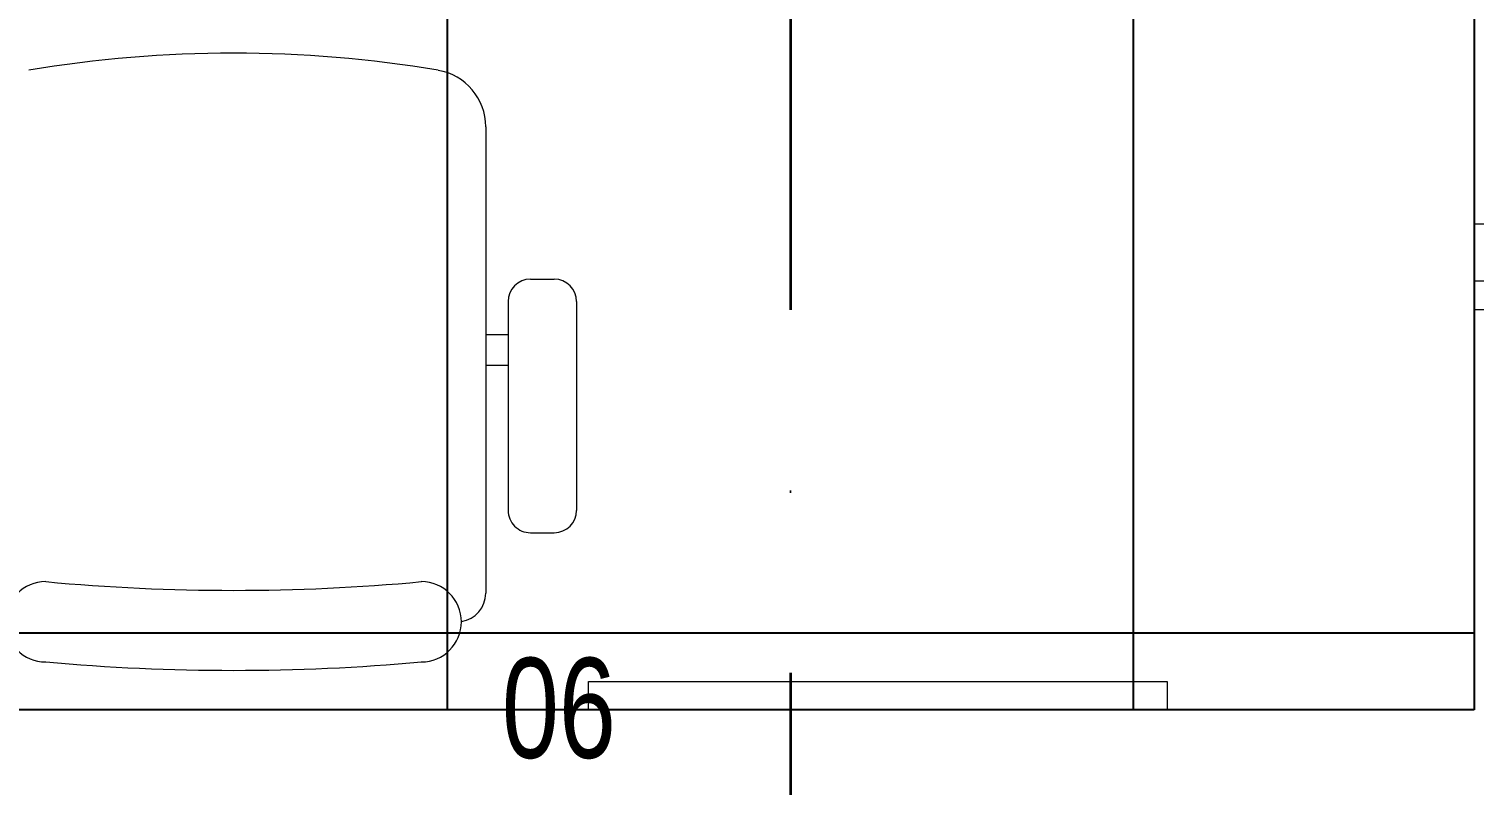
# Model space of a CAD drawing. Header units: inches. Extents: x -12418 to 57169, y -29325 to 19878.
# Drawn here: x 16434 to 17698, y -10333 to -9672 of the extents above; entities that cross this region are included whole.
import ezdxf

# ---------------------------------------------------------------- set-up
doc = ezdxf.new("R2010")
doc.units = ezdxf.units.IN
doc.header["$LTSCALE"] = 25
doc.header["$MEASUREMENT"] = 0
doc.linetypes.add('DASHDOT', pattern=[25.4, 12.7, -6.35, 0, -6.35])
doc.layers.get('0').update_dxf_attribs({"color": 8})
for name, color, linetype, lineweight in [('00-Ground Floor$0$72_EGR_EQP_TAG', 142, 'Continuous', 5), ('00-Ground Floor$0$Aluminum', 251, 'Continuous', 5), ('00-Ground Floor$0$LOADING', 253, 'Continuous', 5), ('00-Ground Floor$0$NEW Wall', 166, 'Continuous', 5), ('00-Ground Floor$0$Walls', 251, 'Continuous', 5), ('E-LITE-CLNG-CNDT', 6, 'DASHDOT', 35)]:
    doc.layers.add(name, color=color, linetype=linetype, lineweight=lineweight)
doc.layers.add('00-Ground Floor$0$False Ceiling', color=251, linetype='Continuous')
doc.styles.add('00-Ground Floor$0$X3G_ENTITY_257CFD', font='swisscl.ttf', dxfattribs={"height": 200})

# ---------------------------------------------------------------- blocks, each defined once
blk = doc.blocks.new('*X462')
at = {"color": 0}
for p, q in [((5, 3), (5, 3)), ((5, 3), (5, 3)), ((5, 3), (5, 3)), ((5, 3), (5, 3)), ((5, 3), (5, 3)), ((5, 3), (5, 3)), ((5, 3), (5, 3)), ((5, 3), (5, 3)), ((5, 3), (5, 3)), ((5, 3), (5, 3)), ((5, 3), (5, 3)), ((5, 3), (5, 3)), ((5, 3), (5, 3)), ((5, 3), (5, 3)), ((5, 3), (5, 3)), ((5, 3), (5, 3)), ((5, 3), (5, 3)), ((5, 3), (5, 3)), ((5, 3), (5, 3)), ((5, 3), (5, 3)), ((5, 3), (5, 3)), ((5, 3), (5, 3)), ((5, 3), (5, 3)), ((5, 3), (5, 3)), ((5, 3), (5, 3)), ((5, 3), (5, 3)), ((5, 3), (5, 3)), ((5, 3), (5, 3)), ((5, 3), (5, 3)), ((5, 3), (5, 3)), ((5, 3), (5, 3)), ((5, 3), (5, 3)), ((5, 3), (5, 3)), ((5, 3), (5, 3)), ((5, 3), (5, 3)), ((5, 3), (5, 3)), ((5, 3), (5, 3)), ((5, 3), (5, 3)), ((5, 3), (5, 3)), ((5, 3), (5, 3)), ((5, 3), (5, 3)), ((5, 3), (5, 3)), ((5, 3), (5, 3)), ((5, 3), (5, 3)), ((5, 3), (5, 3)), ((5, 3), (5, 3)), ((5, 3), (5, 3)), ((5, 3), (5, 3)), ((5, 3), (5, 3)), ((5, 3), (5, 3)), ((5, 3), (5, 3)), ((5, 3), (5, 3)), ((5, 3), (5, 3)), ((5, 3), (5, 3)), ((5, 3), (5, 3)), ((5, 3), (5, 3)), ((5, 3), (5, 3)), ((5, 3), (5, 3)), ((5, 3), (5, 3)), ((5, 3), (5, 3)), ((5, 3), (5, 3)), ((5, 3), (5, 3)), ((5, 3), (5, 3)), ((5, 3), (5, 3)), ((5, 3), (5, 3)), ((5, 3), (5, 3)), ((6, 3), (5, 3)), ((5, 3), (5, 3)), ((6, 3), (5, 3)), ((5, 3), (5, 3)), ((6, 3), (5, 3)), ((5, 3), (5, 3)), ((6, 3), (5, 3)), ((5, 3), (5, 3)), ((5, 3), (5, 3)), ((5, 3), (5, 3)), ((5, 3), (5, 3)), ((5, 3), (5, 3)), ((5, 3), (5, 3)), ((5, 3), (5, 3)), ((5, 3), (5, 3)), ((5, 3), (5, 3)), ((5, 3), (5, 3)), ((5, 3), (5, 3)), ((5, 3), (5, 3)), ((5, 3), (5, 3)), ((5, 3), (5, 3)), ((5, 3), (5, 3)), ((5, 3), (5, 3)), ((5, 3), (5, 3)), ((5, 3), (5, 3)), ((5, 3), (5, 3)), ((5, 3), (5, 3)), ((5, 3), (5, 3)), ((5, 3), (5, 3)), ((5, 3), (5, 3)), ((6, 3), (6, 3)), ((6, 3), (6, 3)), ((6, 3), (6, 3)), ((6, 3), (6, 3)), ((6, 3), (6, 3)), ((6, 3), (6, 3)), ((6, 3), (6, 3)), ((6, 3), (6, 3)), ((6, 3), (6, 3)), ((6, 3), (6, 3)), ((6, 3), (6, 3)), ((6, 3), (6, 3)), ((6, 3), (6, 3)), ((6, 3), (6, 3)), ((6, 3), (6, 3)), ((6, 3), (6, 3)), ((6, 3), (6, 3)), ((6, 3), (6, 3)), ((6, 3), (6, 3)), ((6, 3), (6, 3)), ((6, 3), (6, 3)), ((6, 3), (6, 3)), ((6, 3), (6, 3)), ((6, 3), (6, 3)), ((6, 3), (6, 3)), ((6, 3), (6, 3)), ((6, 3), (6, 3)), ((6, 3), (6, 3)), ((6, 3), (6, 3)), ((6, 3), (6, 3)), ((6, 3), (6, 3)), ((6, 3), (6, 3)), ((6, 3), (6, 3)), ((6, 3), (6, 3)), ((6, 3), (6, 3)), ((6, 3), (6, 3)), ((6, 3), (6, 3)), ((6, 3), (6, 3)), ((6, 3), (6, 3)), ((6, 3), (6, 3)), ((6, 3), (6, 3)), ((6, 3), (6, 3)), ((6, 3), (6, 3)), ((6, 3), (6, 3)), ((6, 3), (6, 3)), ((6, 3), (6, 3)), ((6, 3), (6, 3)), ((6, 3), (6, 3)), ((6, 3), (6, 3)), ((6, 3), (6, 3)), ((6, 3), (6, 3)), ((6, 3), (6, 3)), ((6, 3), (6, 3)), ((6, 3), (6, 3)), ((6, 3), (6, 3)), ((6, 3), (6, 3)), ((6, 3), (6, 3)), ((6, 3), (6, 3)), ((6, 3), (6, 3)), ((6, 3), (6, 3)), ((6, 3), (6, 3)), ((6, 3), (6, 3)), ((6, 3), (6, 3)), ((6, 3), (6, 3)), ((6, 3), (6, 3)), ((6, 3), (6, 3)), ((6, 3), (6, 3)), ((6, 3), (6, 3)), ((6, 3), (6, 3)), ((6, 3), (6, 3)), ((6, 3), (6, 3)), ((6, 3), (6, 3)), ((6, 3), (6, 3)), ((6, 3), (6, 3)), ((6, 3), (6, 3)), ((6, 3), (6, 3)), ((6, 3), (6, 3)), ((6, 3), (6, 3)), ((6, 3), (6, 3)), ((6, 3), (6, 3)), ((6, 3), (6, 3)), ((6, 3), (6, 3)), ((6, 3), (6, 3)), ((6, 3), (6, 3)), ((6, 3), (6, 3)), ((6, 3), (6, 3)), ((6, 3), (6, 3)), ((6, 3), (6, 3)), ((6, 3), (6, 3)), ((6, 3), (6, 3)), ((6, 3), (6, 3)), ((6, 3), (6, 3)), ((6, 3), (6, 3)), ((6, 3), (6, 3)), ((6, 3), (6, 3)), ((6, 3), (6, 3)), ((6, 3), (6, 3)), ((6, 3), (6, 3)), ((6, 3), (6, 3)), ((6, 3), (6, 3)), ((6, 3), (6, 3)), ((6, 3), (6, 3)), ((6, 3), (6, 3)), ((6, 3), (6, 3)), ((6, 3), (6, 3)), ((6, 3), (6, 3)), ((6, 3), (6, 3)), ((6, 3), (6, 3)), ((6, 3), (6, 3)), ((6, 3), (6, 3)), ((6, 3), (6, 3)), ((6, 3), (6, 3)), ((6, 3), (6, 3)), ((6, 3), (6, 3)), ((6, 3), (6, 3)), ((6, 3), (6, 3)), ((6, 3), (6, 3)), ((6, 3), (6, 3)), ((6, 3), (6, 3)), ((6, 3), (6, 3)), ((6, 3), (6, 3)), ((6, 3), (6, 3)), ((6, 3), (6, 3)), ((6, 3), (6, 3)), ((6, 3), (6, 3)), ((6, 3), (6, 3)), ((6, 3), (6, 3)), ((6, 3), (6, 3)), ((6, 3), (6, 3)), ((6, 3), (6, 3)), ((6, 3), (6, 3)), ((6, 3), (6, 3)), ((6, 3), (6, 3)), ((6, 3), (6, 3)), ((6, 3), (6, 3)), ((6, 3), (6, 3)), ((6, 3), (6, 3)), ((6, 3), (6, 3)), ((6, 3), (6, 3)), ((6, 3), (6, 3)), ((6, 3), (6, 3)), ((6, 3), (6, 3)), ((6, 3), (6, 3)), ((6, 3), (6, 3)), ((6, 3), (6, 3)), ((6, 3), (6, 3)), ((6, 3), (6, 3)), ((6, 3), (6, 3)), ((6, 3), (6, 3)), ((6, 3), (6, 3)), ((6, 3), (6, 3)), ((6, 3), (6, 3)), ((6, 3), (6, 3)), ((6, 3), (6, 3)), ((6, 3), (6, 3)), ((6, 3), (6, 3)), ((6, 3), (6, 3)), ((6, 3), (6, 3)), ((6, 3), (6, 3)), ((6, 3), (6, 3)), ((6, 3), (6, 3)), ((6, 3), (6, 3)), ((6, 3), (6, 3)), ((6, 3), (6, 3)), ((6, 3), (6, 3)), ((6, 3), (6, 3)), ((6, 3), (6, 3)), ((6, 3), (6, 3)), ((6, 3), (6, 3)), ((6, 3), (6, 3)), ((6, 3), (6, 3)), ((6, 3), (6, 3)), ((6, 3), (6, 3)), ((6, 3), (6, 3)), ((6, 3), (6, 3)), ((6, 3), (6, 3)), ((6, 3), (6, 3)), ((6, 3), (6, 3)), ((6, 3), (6, 3)), ((6, 3), (6, 3)), ((6, 3), (6, 3)), ((6, 3), (6, 3)), ((6, 3), (6, 3)), ((6, 3), (6, 3)), ((6, 3), (6, 3)), ((6, 3), (6, 3)), ((6, 3), (6, 3)), ((6, 3), (6, 3)), ((6, 3), (6, 3)), ((6, 3), (6, 3)), ((6, 3), (6, 3)), ((6, 3), (6, 3)), ((6, 3), (6, 3)), ((6, 3), (6, 3)), ((6, 3), (6, 3)), ((6, 3), (6, 3)), ((6, 3), (6, 3)), ((6, 3), (6, 3)), ((6, 3), (6, 3)), ((6, 3), (6, 3)), ((6, 3), (6, 3)), ((6, 3), (6, 3)), ((6, 3), (6, 3)), ((6, 3), (6, 3)), ((6, 3), (5, 3)), ((6, 3), (5, 3)), ((6, 3), (5, 3)), ((6, 3), (5, 3)), ((6, 3), (5, 3)), ((6, 3), (6, 3)), ((6, 3), (6, 3)), ((6, 3), (6, 3)), ((6, 3), (6, 3)), ((6, 3), (6, 3)), ((6, 3), (6, 3)), ((6, 3), (6, 3)), ((6, 3), (6, 3)), ((6, 3), (6, 3)), ((6, 3), (6, 3)), ((6, 3), (6, 3)), ((6, 3), (6, 3)), ((6, 3), (6, 3)), ((6, 3), (6, 3)), ((6, 3), (6, 3)), ((6, 3), (6, 3)), ((6, 3), (6, 3)), ((6, 3), (6, 3)), ((6, 3), (6, 3)), ((6, 3), (6, 3)), ((6, 3), (6, 3)), ((6, 3), (6, 3)), ((6, 3), (6, 3)), ((6, 3), (6, 3)), ((6, 3), (6, 3)), ((6, 3), (6, 3)), ((6, 3), (6, 3)), ((6, 3), (6, 3)), ((6, 3), (6, 3)), ((6, 3), (6, 3)), ((6, 3), (6, 3)), ((6, 3), (6, 3)), ((6, 3), (6, 3)), ((6, 3), (6, 3)), ((6, 3), (6, 3)), ((6, 3), (6, 3)), ((6, 3), (6, 3)), ((6, 3), (6, 3)), ((6, 3), (6, 3)), ((6, 3), (6, 3)), ((6, 3), (6, 3)), ((6, 3), (6, 3)), ((6, 3), (6, 3)), ((6, 3), (6, 3)), ((6, 3), (6, 3)), ((6, 3), (6, 3)), ((6, 3), (6, 3)), ((6, 3), (6, 3)), ((6, 3), (6, 3)), ((6, 3), (6, 3)), ((6, 3), (6, 3)), ((6, 3), (6, 3)), ((6, 3), (6, 3)), ((6, 3), (6, 3)), ((6, 3), (6, 3)), ((6, 3), (6, 3)), ((6, 3), (6, 3)), ((6, 3), (6, 3)), ((6, 3), (6, 3)), ((6, 3), (6, 3)), ((6, 3), (6, 3)), ((6, 3), (6, 3)), ((6, 3), (6, 3)), ((6, 3), (6, 3)), ((6, 3), (6, 3)), ((6, 3), (6, 3)), ((6, 3), (6, 3)), ((6, 3), (6, 3)), ((6, 3), (6, 3)), ((6, 3), (6, 3)), ((6, 3), (6, 3)), ((6, 3), (6, 3)), ((6, 3), (6, 3)), ((6, 3), (6, 3)), ((6, 3), (6, 3)), ((6, 3), (6, 3)), ((6, 3), (6, 3)), ((6, 3), (6, 3)), ((6, 3), (6, 3)), ((6, 3), (6, 3)), ((6, 3), (6, 3)), ((6, 3), (6, 3)), ((6, 3), (6, 3)), ((6, 3), (6, 3)), ((6, 3), (6, 3)), ((6, 3), (6, 3)), ((6, 3), (6, 3)), ((6, 3), (6, 3)), ((6, 3), (6, 3)), ((6, 3), (6, 3)), ((6, 3), (6, 3)), ((6, 3), (6, 3)), ((6, 3), (6, 3)), ((6, 3), (6, 3)), ((6, 3), (6, 3)), ((6, 3), (6, 3)), ((6, 3), (6, 3)), ((6, 3), (6, 3)), ((6, 3), (6, 3)), ((6, 3), (6, 3)), ((6, 3), (6, 3)), ((6, 3), (6, 3)), ((6, 3), (6, 3)), ((6, 3), (6, 3)), ((6, 3), (6, 3)), ((6, 3), (6, 3)), ((6, 3), (6, 3)), ((6, 3), (6, 3)), ((6, 3), (6, 3)), ((6, 3), (6, 3)), ((6, 3), (6, 3)), ((6, 3), (6, 3)), ((6, 3), (6, 3)), ((6, 3), (6, 3)), ((6, 3), (6, 3)), ((6, 3), (6, 3)), ((6, 3), (6, 3)), ((6, 3), (6, 3)), ((6, 3), (6, 3)), ((6, 3), (6, 3)), ((6, 3), (6, 3)), ((6, 3), (6, 3)), ((6, 3), (6, 3)), ((6, 3), (6, 3)), ((6, 3), (6, 3)), ((6, 3), (6, 3)), ((6, 3), (6, 3)), ((6, 3), (6, 3)), ((6, 3), (6, 3)), ((6, 3), (6, 3)), ((6, 3), (6, 3)), ((6, 3), (6, 3)), ((6, 3), (6, 3)), ((6, 3), (6, 3)), ((6, 3), (6, 3)), ((6, 3), (6, 3)), ((6, 3), (6, 3)), ((6, 3), (6, 3)), ((6, 3), (6, 3)), ((6, 3), (6, 3)), ((6, 3), (6, 3)), ((6, 3), (6, 3)), ((6, 3), (6, 3)), ((6, 3), (6, 3)), ((6, 3), (6, 3)), ((6, 3), (6, 3)), ((6, 3), (6, 3)), ((6, 3), (6, 3)), ((6, 3), (6, 3)), ((6, 3), (6, 3)), ((6, 3), (6, 3)), ((6, 3), (6, 3)), ((6, 3), (6, 3)), ((6, 3), (6, 3)), ((6, 3), (6, 3)), ((6, 3), (6, 3)), ((6, 3), (6, 3)), ((6, 3), (6, 3)), ((6, 3), (6, 3)), ((6, 3), (6, 3)), ((6, 3), (6, 3)), ((6, 3), (6, 3)), ((6, 3), (6, 3)), ((6, 3), (6, 3)), ((6, 3), (6, 3)), ((6, 3), (6, 3)), ((6, 3), (6, 3)), ((6, 3), (6, 3)), ((6, 3), (6, 3)), ((6, 3), (6, 3)), ((6, 3), (6, 3)), ((6, 3), (6, 3)), ((6, 3), (6, 3)), ((6, 3), (6, 3)), ((6, 3), (6, 3)), ((6, 3), (6, 3)), ((6, 3), (6, 3)), ((6, 3), (6, 3)), ((6, 3), (6, 3)), ((6, 3), (6, 3)), ((6, 3), (6, 3)), ((6, 3), (6, 3)), ((6, 3), (6, 3)), ((6, 3), (6, 3)), ((6, 3), (6, 3)), ((6, 3), (6, 3)), ((6, 3), (6, 3)), ((6, 3), (6, 3)), ((6, 3), (6, 3)), ((6, 3), (6, 3)), ((6, 3), (6, 3)), ((6, 3), (6, 3)), ((6, 3), (6, 3)), ((6, 3), (6, 3)), ((6, 3), (6, 3)), ((6, 3), (6, 3)), ((6, 3), (6, 3)), ((6, 3), (6, 3)), ((6, 3), (6, 3)), ((6, 3), (6, 3)), ((6, 3), (6, 3)), ((6, 3), (6, 3)), ((6, 3), (6, 3)), ((6, 3), (6, 3)), ((6, 3), (6, 3)), ((6, 3), (6, 3)), ((6, 3), (6, 3)), ((6, 3), (6, 3)), ((6, 3), (6, 3)), ((6, 3), (6, 3)), ((6, 3), (6, 3)), ((6, 3), (6, 3)), ((6, 3), (6, 3)), ((6, 3), (6, 3)), ((6, 3), (6, 3)), ((6, 3), (6, 3)), ((6, 3), (6, 3)), ((6, 3), (6, 3)), ((6, 3), (6, 3)), ((6, 3), (6, 3)), ((6, 3), (6, 3)), ((6, 3), (6, 3)), ((6, 3), (6, 3)), ((6, 3), (6, 3)), ((6, 3), (6, 3)), ((6, 3), (6, 3)), ((6, 3), (6, 3)), ((6, 3), (6, 3)), ((6, 3), (6, 3)), ((6, 3), (6, 3)), ((6, 3), (6, 3)), ((6, 3), (6, 3)), ((6, 3), (6, 3)), ((6, 3), (6, 3)), ((6, 3), (6, 3)), ((6, 3), (6, 3)), ((6, 3), (6, 3)), ((6, 3), (6, 3)), ((6, 3), (6, 3)), ((6, 3), (6, 3)), ((6, 3), (6, 3)), ((6, 3), (6, 3)), ((6, 3), (6, 3)), ((6, 3), (6, 3)), ((6, 3), (6, 3)), ((6, 3), (6, 3)), ((6, 3), (6, 3)), ((6, 3), (6, 3)), ((6, 3), (6, 3)), ((6, 3), (6, 3)), ((6, 3), (6, 3)), ((6, 3), (6, 3)), ((6, 3), (6, 3)), ((6, 3), (6, 3)), ((6, 3), (6, 3)), ((6, 3), (6, 3)), ((6, 3), (6, 3)), ((6, 3), (6, 3)), ((6, 3), (6, 3)), ((6, 3), (6, 3)), ((6, 3), (6, 3)), ((6, 3), (6, 3)), ((6, 3), (6, 3)), ((6, 3), (6, 3)), ((6, 3), (6, 3)), ((6, 3), (6, 3)), ((6, 3), (6, 3)), ((6, 3), (6, 3)), ((6, 3), (6, 3)), ((6, 3), (6, 3)), ((6, 3), (6, 3)), ((6, 3), (6, 3)), ((6, 3), (6, 3)), ((6, 3), (6, 3)), ((6, 3), (6, 3)), ((6, 3), (6, 3)), ((6, 3), (6, 3)), ((6, 3), (6, 3)), ((6, 3), (6, 3)), ((6, 3), (6, 3)), ((6, 3), (6, 3)), ((6, 3), (6, 3)), ((6, 3), (6, 3)), ((6, 3), (6, 3)), ((6, 3), (6, 3)), ((6, 3), (6, 3)), ((6, 3), (6, 3)), ((6, 3), (6, 3)), ((6, 3), (6, 3)), ((6, 3), (6, 3)), ((6, 3), (6, 3)), ((6, 3), (6, 3)), ((6, 3), (6, 3)), ((6, 3), (6, 3)), ((6, 3), (6, 3)), ((6, 3), (6, 3)), ((6, 3), (6, 3)), ((6, 3), (6, 3)), ((6, 3), (6, 3)), ((6, 3), (6, 3)), ((6, 3), (6, 3)), ((6, 3), (6, 3)), ((6, 3), (6, 3)), ((6, 3), (6, 3)), ((6, 3), (6, 3)), ((6, 3), (6, 3)), ((6, 3), (6, 3)), ((6, 3), (6, 3)), ((6, 3), (6, 3)), ((6, 3), (6, 3)), ((6, 3), (6, 3)), ((6, 3), (6, 3)), ((6, 3), (6, 3)), ((6, 3), (6, 3)), ((6, 3), (6, 3)), ((6, 3), (6, 3)), ((6, 3), (6, 3))]:
    blk.add_line(p, q, dxfattribs=at)
blk = doc.blocks.new('*X463')
at = {"color": 0}
for p, q in [((13, 1), (13, 1)), ((13, 1), (13, 1)), ((13, 1), (13, 1)), ((13, 1), (13, 1)), ((13, 1), (13, 1)), ((13, 1), (13, 1)), ((13, 1), (13, 1)), ((13, 1), (13, 1)), ((13, 1), (13, 1)), ((13, 1), (13, 1)), ((13, 1), (13, 1)), ((13, 1), (13, 1)), ((13, 1), (13, 1)), ((13, 1), (13, 1)), ((13, 1), (13, 1)), ((13, 1), (14, 1)), ((13, 1), (14, 1)), ((13, 1), (14, 1)), ((13, 1), (13, 1)), ((13, 1), (13, 1)), ((13, 1), (13, 1)), ((13, 1), (13, 1)), ((13, 1), (13, 1)), ((13, 1), (13, 1)), ((13, 1), (13, 1)), ((13, 1), (13, 1)), ((13, 1), (13, 1)), ((13, 1), (13, 1)), ((13, 1), (13, 1)), ((13, 1), (13, 1)), ((13, 1), (13, 1)), ((13, 1), (13, 1)), ((13, 1), (13, 1)), ((13, 1), (13, 1)), ((13, 1), (13, 1)), ((13, 1), (13, 1)), ((13, 1), (13, 1)), ((13, 1), (13, 1)), ((13, 1), (13, 1)), ((13, 1), (13, 1)), ((13, 1), (13, 1)), ((13, 1), (13, 1)), ((13, 1), (13, 1)), ((13, 1), (13, 1)), ((13, 1), (13, 1)), ((13, 1), (13, 1)), ((13, 1), (13, 1)), ((13, 1), (13, 1)), ((13, 1), (13, 1)), ((13, 1), (13, 1)), ((13, 1), (13, 1)), ((13, 1), (13, 1)), ((13, 1), (13, 1)), ((13, 1), (13, 1)), ((13, 1), (13, 1)), ((13, 1), (13, 1)), ((13, 1), (13, 1)), ((13, 1), (13, 1)), ((13, 1), (13, 1)), ((13, 1), (13, 1)), ((13, 1), (13, 1)), ((13, 1), (13, 1)), ((13, 1), (13, 1)), ((13, 1), (13, 1)), ((13, 1), (13, 1)), ((13, 1), (13, 1)), ((13, 1), (13, 1)), ((13, 1), (13, 1)), ((13, 1), (13, 1)), ((13, 1), (13, 1)), ((13, 1), (13, 1)), ((13, 1), (13, 1)), ((13, 1), (13, 1)), ((13, 1), (13, 1)), ((13, 1), (13, 1)), ((13, 1), (13, 1)), ((13, 1), (13, 1)), ((13, 1), (13, 1)), ((13, 1), (13, 1)), ((13, 1), (13, 1)), ((13, 1), (13, 1)), ((13, 1), (13, 1)), ((13, 1), (13, 1)), ((13, 1), (13, 1)), ((13, 1), (13, 1)), ((13, 1), (13, 1)), ((13, 1), (13, 1)), ((13, 1), (13, 1)), ((13, 1), (13, 1)), ((13, 1), (13, 1)), ((13, 1), (13, 1)), ((13, 1), (13, 1)), ((13, 1), (13, 1)), ((13, 1), (13, 1)), ((13, 1), (13, 1)), ((13, 1), (13, 1)), ((13, 1), (13, 1)), ((13, 1), (13, 1)), ((13, 1), (13, 1)), ((13, 1), (13, 1)), ((13, 1), (13, 1)), ((13, 1), (13, 1)), ((13, 1), (13, 1)), ((13, 1), (13, 1)), ((13, 1), (13, 1)), ((13, 1), (13, 1)), ((13, 1), (13, 1)), ((13, 1), (13, 1)), ((13, 1), (13, 1)), ((13, 1), (13, 1)), ((13, 1), (13, 1)), ((13, 1), (13, 1)), ((13, 1), (13, 1)), ((13, 1), (13, 1)), ((13, 1), (13, 1)), ((13, 1), (13, 1)), ((13, 1), (13, 1)), ((13, 1), (13, 1)), ((13, 1), (13, 1)), ((13, 1), (13, 1)), ((13, 1), (13, 1)), ((13, 1), (13, 1)), ((13, 1), (13, 1)), ((13, 1), (14, 1)), ((13, 0), (13, 0)), ((13, 0), (13, 0)), ((13, 0), (13, 0)), ((13, 0), (13, 0)), ((13, 0), (13, 0)), ((13, 0), (13, 0)), ((13, 0), (13, 0)), ((13, 0), (13, 0)), ((13, 0), (13, 0)), ((13, 0), (13, 0)), ((13, 0), (13, 0)), ((13, 0), (13, 0)), ((13, 0), (13, 0)), ((13, 0), (13, 0)), ((13, 0), (13, 0)), ((13, 0), (13, 0)), ((13, 0), (13, 0)), ((13, 0), (13, 0)), ((13, 0), (13, 0)), ((13, 0), (13, 0)), ((13, 0), (13, 0)), ((13, 0), (13, 0)), ((13, 0), (13, 0)), ((13, 0), (13, 0)), ((13, 0), (13, 0)), ((13, 0), (13, 0)), ((13, 0), (13, 0)), ((13, 0), (13, 0)), ((13, 0), (13, 0)), ((13, 0), (13, 0)), ((13, 0), (13, 0)), ((13, 0), (13, 0)), ((13, 0), (13, 0)), ((13, 0), (13, 0)), ((13, 0), (13, 0)), ((13, 0), (13, 0)), ((13, 0), (13, 0)), ((13, 0), (13, 0)), ((13, 0), (13, 0)), ((13, 0), (13, 0)), ((13, 0), (13, 0)), ((13, 0), (13, 0)), ((13, 0), (13, 0)), ((13, 0), (13, 0)), ((13, 0), (13, 0)), ((13, 0), (13, 0)), ((13, 0), (13, 0)), ((13, 0), (13, 0)), ((13, 0), (14, 0)), ((13, 0), (14, 0)), ((13, 0), (13, 0)), ((13, 0), (14, 0)), ((14, 1), (14, 1)), ((14, 1), (14, 1)), ((14, 1), (14, 1)), ((14, 1), (14, 1)), ((14, 1), (14, 1)), ((14, 1), (14, 1)), ((14, 1), (14, 1)), ((14, 1), (14, 1)), ((14, 1), (14, 1)), ((14, 1), (14, 1)), ((14, 1), (14, 1)), ((14, 1), (14, 1)), ((14, 1), (14, 1)), ((14, 1), (14, 1)), ((14, 1), (14, 1)), ((14, 1), (14, 1)), ((14, 1), (14, 1)), ((14, 1), (14, 1)), ((14, 1), (14, 1)), ((14, 1), (14, 1)), ((14, 1), (14, 1)), ((14, 1), (14, 1)), ((14, 1), (14, 1)), ((14, 1), (14, 1)), ((14, 1), (14, 1)), ((14, 1), (14, 1)), ((14, 1), (14, 1)), ((14, 1), (14, 1)), ((14, 1), (14, 1)), ((14, 1), (14, 1)), ((14, 1), (14, 1)), ((14, 1), (14, 1)), ((14, 1), (14, 1)), ((14, 1), (14, 1)), ((14, 1), (14, 1)), ((14, 1), (14, 1)), ((14, 1), (14, 1)), ((14, 1), (14, 1)), ((14, 1), (14, 1)), ((14, 1), (14, 1)), ((14, 1), (14, 1)), ((14, 1), (14, 1)), ((14, 1), (14, 1)), ((14, 1), (14, 1)), ((14, 1), (14, 1)), ((14, 1), (14, 1)), ((14, 1), (14, 1)), ((14, 1), (14, 1)), ((14, 1), (14, 1)), ((14, 1), (14, 1)), ((14, 1), (14, 1)), ((14, 1), (14, 1)), ((14, 1), (14, 1)), ((14, 1), (14, 1)), ((14, 1), (14, 1)), ((14, 1), (14, 1)), ((14, 1), (14, 1)), ((14, 1), (14, 1)), ((14, 1), (14, 1)), ((14, 1), (14, 1)), ((14, 1), (14, 1)), ((14, 1), (14, 1)), ((14, 1), (14, 1)), ((14, 1), (14, 1)), ((14, 1), (14, 1)), ((14, 1), (14, 1)), ((14, 1), (14, 1)), ((14, 1), (14, 1)), ((14, 1), (14, 1)), ((14, 1), (14, 1)), ((14, 1), (14, 1)), ((14, 1), (14, 1)), ((14, 1), (14, 1)), ((14, 1), (14, 1)), ((14, 1), (14, 1)), ((14, 1), (14, 1)), ((14, 1), (14, 1)), ((14, 1), (14, 1)), ((14, 1), (14, 1)), ((14, 1), (14, 1)), ((14, 1), (14, 1)), ((14, 1), (14, 1)), ((14, 1), (14, 1)), ((14, 1), (14, 1)), ((14, 1), (14, 1)), ((14, 1), (14, 1)), ((14, 1), (14, 1)), ((14, 1), (14, 1)), ((14, 1), (14, 1)), ((14, 1), (14, 1)), ((14, 1), (14, 1)), ((14, 1), (14, 1)), ((14, 1), (14, 1)), ((14, 1), (14, 1)), ((14, 0), (14, 0)), ((14, 0), (14, 0)), ((14, 0), (14, 0)), ((14, 0), (14, 0)), ((14, 0), (14, 0)), ((14, 0), (14, 0)), ((14, 0), (14, 0)), ((14, 0), (14, 0)), ((14, 0), (14, 0)), ((14, 0), (14, 0)), ((14, 0), (14, 0)), ((14, 0), (14, 0)), ((14, 0), (14, 0)), ((14, 0), (14, 0)), ((14, 0), (14, 0)), ((14, 0), (14, 0)), ((14, 0), (14, 0)), ((14, 0), (14, 0)), ((14, 0), (14, 0)), ((14, 0), (14, 0)), ((14, 0), (14, 0)), ((14, 0), (14, 0)), ((14, 0), (14, 0)), ((14, 0), (14, 0)), ((14, 0), (14, 0)), ((14, 0), (14, 0)), ((14, 0), (14, 0)), ((14, 0), (14, 0)), ((14, 0), (14, 0)), ((14, 0), (14, 0)), ((14, 0), (14, 0)), ((14, 0), (14, 0)), ((14, 0), (14, 0)), ((14, 0), (14, 0)), ((14, 0), (14, 0)), ((14, 0), (14, 0)), ((14, 0), (14, 0)), ((14, 0), (14, 0)), ((14, 0), (14, 0)), ((14, 0), (14, 0)), ((14, 0), (14, 0)), ((14, 0), (14, 0)), ((14, 0), (14, 0)), ((14, 0), (14, 0)), ((14, 0), (14, 0)), ((14, 0), (14, 0)), ((14, 0), (14, 0)), ((14, 0), (14, 0)), ((13, 0), (13, 0)), ((13, 0), (14, 0)), ((13, 0), (13, 0)), ((13, 0), (14, 0)), ((13, 0), (13, 0)), ((13, 0), (14, 0)), ((13, 0), (13, 0)), ((13, 0), (13, 0)), ((13, 0), (13, 0)), ((13, 0), (13, 0)), ((13, 0), (14, 0)), ((13, 0), (13, 0)), ((13, 0), (14, 0)), ((13, 0), (13, 0)), ((13, 0), (14, 0)), ((13, 0), (13, 0)), ((13, 0), (14, 0)), ((13, 0), (13, 0)), ((13, 0), (14, 0)), ((13, 0), (13, 0)), ((13, 0), (14, 0)), ((13, 0), (13, 0)), ((13, 0), (14, 0)), ((13, 0), (13, 0)), ((13, 0), (13, 0)), ((13, 0), (13, 0)), ((13, 0), (14, 0)), ((13, 0), (13, 0)), ((13, 0), (14, 0)), ((13, 0), (13, 0)), ((13, 0), (14, 0)), ((13, 0), (13, 0)), ((13, 0), (14, 0)), ((13, 0), (13, 0)), ((13, 0), (13, 0)), ((13, 0), (13, 0)), ((13, 0), (13, 0)), ((13, 0), (13, 0)), ((13, 0), (13, 0)), ((13, 0), (13, 0)), ((13, 0), (13, 0)), ((13, 0), (13, 0)), ((13, 0), (13, 0)), ((13, 0), (13, 0)), ((13, 0), (13, 0)), ((13, 0), (13, 0)), ((13, 0), (13, 0)), ((13, 0), (13, 0)), ((13, 0), (13, 0)), ((13, 0), (13, 0)), ((13, 0), (13, 0)), ((13, 0), (13, 0)), ((13, 0), (13, 0)), ((13, 0), (13, 0)), ((13, 0), (13, 0)), ((13, 0), (13, 0)), ((13, 0), (13, 0)), ((13, 0), (13, 0)), ((13, 0), (13, 0)), ((13, 0), (13, 0)), ((13, 0), (13, 0)), ((13, 0), (13, 0)), ((13, 0), (13, 0)), ((13, 0), (13, 0)), ((13, -1), (13, -1)), ((13, -1), (13, -1)), ((13, -1), (13, -1)), ((13, -1), (13, -1)), ((13, -1), (13, -1)), ((13, -1), (14, -1)), ((13, -1), (13, -1)), ((14, 0), (14, 0)), ((14, 0), (14, 0)), ((14, 0), (14, 0)), ((14, 0), (14, 0)), ((14, 0), (14, 0)), ((14, 0), (14, 0)), ((14, 0), (14, 0)), ((14, 0), (14, 0)), ((14, 0), (14, 0)), ((14, 0), (14, 0)), ((14, 0), (14, 0)), ((14, 0), (14, 0)), ((14, 0), (14, 0)), ((14, 0), (14, 0)), ((14, 0), (14, 0)), ((13, 0), (14, 0)), ((14, 0), (14, 0)), ((14, 0), (14, 0)), ((14, 0), (14, 0)), ((14, 0), (14, 0)), ((14, 0), (14, 0)), ((14, 0), (14, 0)), ((14, 0), (14, 0)), ((14, 0), (14, 0)), ((14, 0), (14, 0)), ((14, 0), (14, 0)), ((14, 0), (14, 0)), ((14, 0), (14, 0)), ((14, 0), (14, 0)), ((14, 0), (14, 0)), ((14, 0), (14, 0)), ((14, 0), (14, 0)), ((14, 0), (14, 0)), ((14, 0), (14, 0)), ((14, 0), (14, 0)), ((14, 0), (14, 0)), ((14, 0), (14, 0)), ((14, 0), (14, 0)), ((14, 0), (14, 0)), ((14, 0), (14, 0)), ((14, 0), (14, 0)), ((14, 0), (14, 0)), ((14, 0), (14, 0)), ((14, 0), (14, 0)), ((14, 0), (14, 0)), ((14, 0), (14, 0)), ((14, 0), (14, 0)), ((14, 0), (14, 0)), ((14, 0), (14, 0)), ((14, 0), (14, 0)), ((14, -1), (14, -1)), ((14, -1), (14, -1)), ((14, -1), (14, -1)), ((14, -1), (14, -1)), ((14, -1), (14, -1))]:
    blk.add_line(p, q, dxfattribs=at)
blk = doc.blocks.new('00-Ground Floor$0$GF21018-P')
at = {"color": 0}
for p, q in [((0.2205, 0.4756), (0.2205, 0.0675)), ((0.2596, 0.3422), (0.2804, 0.3422)), ((0.24, 0.3226), (0.24, 0.14)), ((0.3, 0.3226), (0.3, 0.14)), ((0.2205, 0.2937), (0.24, 0.2937)), ((0.2205, 0.2671), (0.24, 0.2671)), ((0.2596, 0.1204), (0.2804, 0.1204))]:
    blk.add_line(p, q, dxfattribs=at)
for points in [[(0.24, 0.2937), (0.24, 0.2937), (0.24, 0.2937), (0.24, 0.2937), (0.24, 0.2937), (0.24, 0.2937), (0.24, 0.2937), (0.24, 0.2937), (0.24, 0.2937), (0.24, 0.2937), (0.24, 0.2937), (0.24, 0.2937), (0.24, 0.2937), (0.24, 0.2937), (0.24, 0.2937), (0.24, 0.2937), (0.24, 0.2937), (0.24, 0.2937), (0.24, 0.2937), (0.24, 0.2937), (0.24, 0.2937), (0.24, 0.2937), (0.24, 0.2937), (0.24, 0.2937), (0.24, 0.2937), (0.24, 0.2937), (0.24, 0.2937), (0.24, 0.2937), (0.24, 0.2937), (0.24, 0.2937), (0.24, 0.2937), (0.24, 0.2937), (0.24, 0.2937), (0.24, 0.2937), (0.24, 0.2937), (0.24, 0.2937), (0.24, 0.2937), (0.24, 0.2937), (0.24, 0.2937), (0.24, 0.2937), (0.24, 0.2937), (0.24, 0.2937), (0.24, 0.2937), (0.24, 0.2937), (0.24, 0.2937), (0.24, 0.2937), (0.24, 0.2937), (0.24, 0.2937), (0.24, 0.2937), (0.24, 0.2937), (0.24, 0.2937), (0.24, 0.2937), (0.24, 0.2937), (0.24, 0.2937), (0.24, 0.2937), (0.24, 0.2937), (0.24, 0.2937), (0.24, 0.2937), (0.24, 0.2937), (0.24, 0.2937), (0.24, 0.2937), (0.24, 0.2937), (0.24, 0.2937), (0.24, 0.2937), (0.24, 0.2937), (0.24, 0.2937), (0.24, 0.2937), (0.24, 0.2937), (0.24, 0.2937), (0.24, 0.2937), (0.24, 0.2937), (0.24, 0.2937), (0.24, 0.2937), (0.24, 0.2937), (0.24, 0.2937), (0.24, 0.2937), (0.24, 0.2937), (0.24, 0.2937), (0.24, 0.2937), (0.24, 0.2937), (0.24, 0.2937), (0.24, 0.2937), (0.24, 0.2937), (0.24, 0.2937), (0.24, 0.2937), (0.24, 0.2937), (0.24, 0.2937), (0.24, 0.2937), (0.24, 0.2937), (0.24, 0.2937), (0.24, 0.2937), (0.24, 0.2937), (0.24, 0.2937), (0.24, 0.2937), (0.24, 0.2937), (0.24, 0.2937), (0.24, 0.2937), (0.24, 0.2937), (0.24, 0.2937), (0.24, 0.2937), (0.24, 0.2937), (0.24, 0.2937), (0.24, 0.2937), (0.24, 0.2937), (0.24, 0.2937), (0.24, 0.2937), (0.24, 0.2937), (0.24, 0.2937), (0.24, 0.2937), (0.24, 0.2937), (0.24, 0.2937), (0.24, 0.2937), (0.24, 0.2937), (0.24, 0.2937), (0.24, 0.2937), (0.24, 0.2937), (0.24, 0.2937), (0.24, 0.2937), (0.24, 0.2937), (0.24, 0.2937), (0.24, 0.2937), (0.24, 0.2937), (0.24, 0.2937), (0.24, 0.2937), (0.24, 0.2937), (0.24, 0.2937), (0.24, 0.2937), (0.24, 0.2937), (0.24, 0.2937), (0.24, 0.2937), (0.24, 0.2937), (0.24, 0.2937), (0.24, 0.2937), (0.24, 0.2937), (0.24, 0.2937), (0.24, 0.2937), (0.24, 0.2937), (0.24, 0.2937), (0.24, 0.2937), (0.24, 0.2937), (0.24, 0.2937), (0.24, 0.2937), (0.24, 0.2937), (0.24, 0.2937), (0.24, 0.2937), (0.24, 0.2937), (0.24, 0.2937), (0.24, 0.2937), (0.24, 0.2937), (0.24, 0.2937), (0.24, 0.2937), (0.24, 0.2937), (0.24, 0.2937), (0.24, 0.2937), (0.24, 0.2937), (0.24, 0.2937), (0.24, 0.2937), (0.24, 0.2937), (0.24, 0.2937), (0.24, 0.2937), (0.24, 0.2937), (0.24, 0.2937), (0.24, 0.2937), (0.24, 0.2937), (0.24, 0.2937), (0.24, 0.2937), (0.24, 0.2937), (0.24, 0.2937), (0.24, 0.2937), (0.24, 0.2937), (0.24, 0.2937), (0.24, 0.2937), (0.24, 0.2937), (0.24, 0.2937), (0.24, 0.2937), (0.24, 0.2937), (0.24, 0.2937), (0.24, 0.2937), (0.24, 0.2937), (0.24, 0.2937), (0.24, 0.2937), (0.24, 0.2937), (0.24, 0.2937), (0.24, 0.2937), (0.24, 0.2937), (0.24, 0.2937), (0.24, 0.2937), (0.24, 0.2937), (0.24, 0.2937), (0.24, 0.2937), (0.24, 0.2937), (0.24, 0.2937), (0.24, 0.2937), (0.24, 0.2937), (0.24, 0.2937), (0.24, 0.2937), (0.24, 0.2937), (0.24, 0.2937), (0.24, 0.2937), (0.24, 0.2937), (0.24, 0.2937), (0.24, 0.2937), (0.24, 0.2937), (0.24, 0.2937), (0.24, 0.2937), (0.24, 0.2937), (0.24, 0.2937), (0.24, 0.2937), (0.24, 0.2937), (0.24, 0.2937), (0.24, 0.2937), (0.24, 0.2937), (0.24, 0.2937), (0.24, 0.2937), (0.24, 0.2937), (0.24, 0.2937), (0.24, 0.2937), (0.24, 0.2937), (0.24, 0.2937), (0.24, 0.2937), (0.24, 0.2937), (0.24, 0.2937), (0.24, 0.2937), (0.24, 0.2937), (0.24, 0.2937), (0.24, 0.2937), (0.24, 0.2937), (0.24, 0.2937), (0.24, 0.2937), (0.24, 0.2937), (0.24, 0.2937), (0.24, 0.2937), (0.24, 0.2937), (0.24, 0.2937), (0.24, 0.2937), (0.24, 0.2937), (0.24, 0.2937), (0.24, 0.2937), (0.24, 0.2937), (0.24, 0.2937), (0.24, 0.2937), (0.24, 0.2937), (0.24, 0.2937), (0.24, 0.2937), (0.24, 0.2937), (0.24, 0.2937), (0.24, 0.2937), (0.24, 0.2937), (0.24, 0.2937), (0.24, 0.2937), (0.24, 0.2937), (0.24, 0.2937), (0.24, 0.2937), (0.24, 0.2937), (0.24, 0.2937), (0.24, 0.2937), (0.24, 0.2937), (0.24, 0.2937), (0.24, 0.2937), (0.24, 0.2937), (0.24, 0.2937), (0.24, 0.2937), (0.24, 0.2937), (0.24, 0.2937), (0.24, 0.2937), (0.24, 0.2937), (0.24, 0.2937), (0.24, 0.2937), (0.24, 0.2937), (0.24, 0.2937), (0.24, 0.2937), (0.24, 0.2937), (0.24, 0.2937), (0.24, 0.2937), (0.24, 0.2937), (0.24, 0.2937), (0.24, 0.2937)], [(0.24, 0.2937), (0.24, 0.2937), (0.24, 0.2937), (0.24, 0.2937), (0.24, 0.2937), (0.24, 0.2937), (0.24, 0.2937), (0.24, 0.2937), (0.24, 0.2937), (0.24, 0.2937), (0.24, 0.2937), (0.24, 0.2937), (0.24, 0.2937), (0.24, 0.2937), (0.24, 0.2937), (0.24, 0.2937), (0.24, 0.2937), (0.24, 0.2937), (0.24, 0.2937), (0.24, 0.2937), (0.24, 0.2937), (0.24, 0.2937), (0.24, 0.2937), (0.24, 0.2937), (0.24, 0.2937), (0.24, 0.2937), (0.24, 0.2937), (0.24, 0.2937), (0.24, 0.2937), (0.24, 0.2937), (0.24, 0.2937), (0.24, 0.2937), (0.24, 0.2937), (0.24, 0.2937), (0.24, 0.2937), (0.24, 0.2937), (0.24, 0.2937), (0.24, 0.2937), (0.24, 0.2937), (0.24, 0.2937), (0.24, 0.2937), (0.24, 0.2937), (0.24, 0.2937), (0.24, 0.2937), (0.24, 0.2937), (0.24, 0.2937), (0.24, 0.2937), (0.24, 0.2937), (0.24, 0.2937), (0.24, 0.2937), (0.24, 0.2937), (0.24, 0.2937), (0.24, 0.2937), (0.24, 0.2937), (0.24, 0.2937), (0.24, 0.2937), (0.24, 0.2937), (0.24, 0.2937), (0.24, 0.2937), (0.24, 0.2937), (0.24, 0.2937), (0.24, 0.2937), (0.24, 0.2937), (0.24, 0.2937), (0.24, 0.2937), (0.24, 0.2937), (0.24, 0.2937), (0.24, 0.2937), (0.24, 0.2937), (0.24, 0.2937), (0.24, 0.2937), (0.24, 0.2937), (0.24, 0.2937), (0.24, 0.2937), (0.24, 0.2937), (0.24, 0.2937), (0.24, 0.2937), (0.24, 0.2937), (0.24, 0.2937), (0.24, 0.2937), (0.24, 0.2937), (0.24, 0.2937), (0.24, 0.2937), (0.24, 0.2937), (0.24, 0.2937), (0.24, 0.2937), (0.24, 0.2937), (0.24, 0.2937), (0.24, 0.2937), (0.24, 0.2937), (0.24, 0.2937), (0.24, 0.2937), (0.24, 0.2937), (0.24, 0.2937), (0.24, 0.2937), (0.24, 0.2937), (0.24, 0.2937), (0.24, 0.2937), (0.24, 0.2937), (0.24, 0.2937), (0.24, 0.2937), (0.24, 0.2937), (0.24, 0.2937), (0.24, 0.2937), (0.24, 0.2937), (0.24, 0.2937), (0.24, 0.2937), (0.24, 0.2937), (0.24, 0.2937), (0.24, 0.2937), (0.24, 0.2937), (0.24, 0.2937), (0.24, 0.2937), (0.24, 0.2937), (0.24, 0.2937), (0.24, 0.2937), (0.24, 0.2937), (0.24, 0.2937), (0.24, 0.2937), (0.24, 0.2937), (0.24, 0.2937), (0.24, 0.2937), (0.24, 0.2937), (0.24, 0.2937), (0.24, 0.2937), (0.24, 0.2937), (0.24, 0.2937), (0.24, 0.2937), (0.24, 0.2937), (0.24, 0.2937), (0.24, 0.2937), (0.24, 0.2937), (0.24, 0.2937), (0.24, 0.2937), (0.24, 0.2937), (0.24, 0.2937), (0.24, 0.2937), (0.24, 0.2937), (0.24, 0.2937), (0.24, 0.2937), (0.24, 0.2937), (0.24, 0.2937), (0.24, 0.2937), (0.24, 0.2937), (0.24, 0.2937), (0.24, 0.2937), (0.24, 0.2937), (0.24, 0.2937), (0.24, 0.2937), (0.24, 0.2937), (0.24, 0.2937), (0.24, 0.2937), (0.24, 0.2937), (0.24, 0.2937), (0.24, 0.2937), (0.24, 0.2937), (0.24, 0.2937), (0.24, 0.2937), (0.24, 0.2937), (0.24, 0.2937), (0.24, 0.2937), (0.24, 0.2937), (0.24, 0.2937), (0.24, 0.2937), (0.24, 0.2937), (0.24, 0.2937), (0.24, 0.2937), (0.24, 0.2937), (0.24, 0.2937), (0.24, 0.2937), (0.24, 0.2937), (0.24, 0.2937), (0.24, 0.2937), (0.24, 0.2937), (0.24, 0.2937), (0.24, 0.2937), (0.24, 0.2937), (0.24, 0.2937), (0.24, 0.2937), (0.24, 0.2937), (0.24, 0.2937), (0.24, 0.2937), (0.24, 0.2937), (0.24, 0.2937), (0.24, 0.2937), (0.24, 0.2937), (0.24, 0.2937), (0.24, 0.2937), (0.24, 0.2937), (0.24, 0.2937), (0.24, 0.2937), (0.24, 0.2937), (0.24, 0.2937), (0.24, 0.2937), (0.24, 0.2937), (0.24, 0.2937), (0.24, 0.2937), (0.24, 0.2937), (0.24, 0.2937), (0.24, 0.2937), (0.24, 0.2937), (0.24, 0.2937), (0.24, 0.2937), (0.24, 0.2937), (0.24, 0.2937), (0.24, 0.2937), (0.24, 0.2937), (0.24, 0.2937), (0.24, 0.2937), (0.24, 0.2937), (0.24, 0.2937), (0.24, 0.2937), (0.24, 0.2937), (0.24, 0.2937), (0.24, 0.2937), (0.24, 0.2937), (0.24, 0.2937), (0.24, 0.2937), (0.24, 0.2937)], [(0.24, 0.2937), (0.24, 0.2937), (0.24, 0.2937), (0.24, 0.2937), (0.24, 0.2937), (0.24, 0.2937), (0.24, 0.2937), (0.24, 0.2937), (0.24, 0.2937), (0.24, 0.2937), (0.24, 0.2937), (0.24, 0.2937), (0.24, 0.2937), (0.24, 0.2937), (0.24, 0.2937), (0.24, 0.2937), (0.24, 0.2937), (0.24, 0.2937), (0.24, 0.2937), (0.24, 0.2937), (0.24, 0.2937), (0.24, 0.2937), (0.24, 0.2937), (0.24, 0.2937), (0.24, 0.2937), (0.24, 0.2937), (0.24, 0.2937), (0.24, 0.2937), (0.24, 0.2937), (0.24, 0.2937), (0.24, 0.2937), (0.24, 0.2937), (0.24, 0.2937), (0.24, 0.2937), (0.24, 0.2937), (0.24, 0.2937), (0.24, 0.2937), (0.24, 0.2937), (0.24, 0.2937), (0.24, 0.2937), (0.24, 0.2937), (0.24, 0.2937), (0.24, 0.2937), (0.24, 0.2937), (0.24, 0.2937), (0.24, 0.2937), (0.24, 0.2937), (0.24, 0.2937), (0.24, 0.2937), (0.24, 0.2937), (0.24, 0.2937), (0.24, 0.2937), (0.24, 0.2937), (0.24, 0.2937), (0.24, 0.2937), (0.24, 0.2937), (0.24, 0.2937), (0.24, 0.2937), (0.24, 0.2937), (0.24, 0.2937), (0.24, 0.2937), (0.24, 0.2937), (0.24, 0.2937), (0.24, 0.2937), (0.24, 0.2937), (0.24, 0.2937), (0.24, 0.2937), (0.24, 0.2937), (0.24, 0.2937), (0.24, 0.2937), (0.24, 0.2937), (0.24, 0.2937), (0.24, 0.2937), (0.24, 0.2937), (0.24, 0.2937), (0.24, 0.2937), (0.24, 0.2937), (0.24, 0.2937), (0.24, 0.2937), (0.24, 0.2937), (0.24, 0.2937), (0.24, 0.2937), (0.24, 0.2937), (0.24, 0.2937), (0.24, 0.2937), (0.24, 0.2937), (0.24, 0.2937), (0.24, 0.2937), (0.24, 0.2937), (0.24, 0.2937), (0.24, 0.2937), (0.24, 0.2937), (0.24, 0.2937), (0.24, 0.2937), (0.24, 0.2937), (0.24, 0.2937), (0.24, 0.2937), (0.24, 0.2937), (0.24, 0.2937), (0.24, 0.2937), (0.24, 0.2937), (0.24, 0.2937), (0.24, 0.2937), (0.24, 0.2937), (0.24, 0.2937), (0.24, 0.2937), (0.24, 0.2937), (0.24, 0.2937), (0.24, 0.2937), (0.24, 0.2937), (0.24, 0.2937), (0.24, 0.2937), (0.24, 0.2937), (0.24, 0.2937), (0.24, 0.2937), (0.24, 0.2937), (0.24, 0.2937), (0.24, 0.2937), (0.24, 0.2937), (0.24, 0.2937), (0.24, 0.2937), (0.24, 0.2937), (0.24, 0.2937), (0.24, 0.2937), (0.24, 0.2937), (0.24, 0.2937), (0.24, 0.2937), (0.24, 0.2937), (0.24, 0.2937), (0.24, 0.2937), (0.24, 0.2937), (0.24, 0.2937), (0.24, 0.2937), (0.24, 0.2937), (0.24, 0.2937), (0.24, 0.2937), (0.24, 0.2937), (0.24, 0.2937), (0.24, 0.2937), (0.24, 0.2937), (0.24, 0.2937), (0.24, 0.2937), (0.24, 0.2937), (0.24, 0.2937), (0.24, 0.2937), (0.24, 0.2937), (0.24, 0.2937), (0.24, 0.2937), (0.24, 0.2937), (0.24, 0.2937), (0.24, 0.2937), (0.24, 0.2937), (0.24, 0.2937), (0.24, 0.2937), (0.24, 0.2937), (0.24, 0.2937), (0.24, 0.2937), (0.24, 0.2937), (0.24, 0.2937), (0.24, 0.2937), (0.24, 0.2937), (0.24, 0.2937), (0.24, 0.2937), (0.24, 0.2937), (0.24, 0.2937), (0.24, 0.2937), (0.24, 0.2937), (0.24, 0.2937), (0.24, 0.2937), (0.24, 0.2937), (0.24, 0.2937), (0.24, 0.2937), (0.24, 0.2937), (0.24, 0.2937), (0.24, 0.2937), (0.24, 0.2937), (0.24, 0.2937), (0.24, 0.2937), (0.24, 0.2937), (0.24, 0.2937), (0.24, 0.2937), (0.24, 0.2937), (0.24, 0.2937), (0.24, 0.2937), (0.24, 0.2937), (0.24, 0.2937), (0.24, 0.2937), (0.24, 0.2937), (0.24, 0.2937), (0.24, 0.2937), (0.24, 0.2937), (0.24, 0.2937), (0.24, 0.2937), (0.24, 0.2937), (0.24, 0.2937), (0.24, 0.2937), (0.24, 0.2937), (0.24, 0.2937), (0.24, 0.2937), (0.24, 0.2937), (0.24, 0.2937), (0.24, 0.2937), (0.24, 0.2937), (0.24, 0.2937), (0.24, 0.2937), (0.24, 0.2937), (0.24, 0.2937), (0.24, 0.2937), (0.24, 0.2937), (0.24, 0.2937), (0.24, 0.2937), (0.24, 0.2937), (0.24, 0.2937), (0.24, 0.2937)]]:
    blk.add_lwpolyline(points, close=True, dxfattribs=at)
for centre, radius, start, end in [((-0.0001, -0.5295), 1.0695, 80.3671, 99.6329), ((0.1705, 0.4756), 0.05, 0, 80.3671), ((0.2596, 0.3226), 0.0196, 90, 180), ((0.2804, 0.3226), 0.0196, 0, 90), ((0.2596, 0.14), 0.0196, 180, 270), ((0.2804, 0.14), 0.0196, 270, 0), ((-0.1643, 0.0425), 0.0351, 90, 270), ((0, 1.8467), 1.7767, 264.6946, 275.3053), ((0.1641, 0.0425), 0.0351, 270, 90), ((0.1955, 0.0675), 0.025, 278.5279, 360), ((0, 1.8314), 1.8314, 264.8532, 275.147)]:
    blk.add_arc(centre, radius, start, end, dxfattribs=at)
at = {"layer": '00-Ground Floor$0$NEW Wall', "color": 0, "linetype": 'Continuous'}
for points in [[(0.24, 0.2937), (0.24, 0.2937), (0.24, 0.2937), (0.24, 0.2937), (0.24, 0.2937), (0.24, 0.2937), (0.24, 0.2937), (0.24, 0.2937)], [(0.24, 0.2937), (0.24, 0.2937), (0.24, 0.2937), (0.24, 0.2937), (0.24, 0.2937), (0.24, 0.2937), (0.24, 0.2937)], [(0.24, 0.2937), (0.24, 0.2937), (0.24, 0.2937), (0.24, 0.2937), (0.24, 0.2937), (0.24, 0.2937), (0.24, 0.2937), (0.24, 0.2937), (0.24, 0.2937)], [(0.24, 0.2937), (0.24, 0.2937), (0.24, 0.2937), (0.24, 0.2937), (0.24, 0.2937), (0.24, 0.2937), (0.24, 0.2937), (0.24, 0.2937), (0.24, 0.2937), (0.24, 0.2937)], [(0.24, 0.2937), (0.24, 0.2937), (0.24, 0.2937), (0.24, 0.2937), (0.24, 0.2937), (0.24, 0.2937), (0.24, 0.2937), (0.24, 0.2937), (0.24, 0.2937), (0.24, 0.2937), (0.24, 0.2937), (0.24, 0.2937), (0.24, 0.2937), (0.24, 0.2937), (0.24, 0.2937)], [(0.24, 0.2937), (0.24, 0.2937), (0.24, 0.2937), (0.24, 0.2937), (0.24, 0.2937), (0.24, 0.2937), (0.24, 0.2937), (0.24, 0.2937), (0.24, 0.2937), (0.24, 0.2937)], [(0.24, 0.2937), (0.24, 0.2937), (0.24, 0.2937), (0.24, 0.2937), (0.24, 0.2937), (0.24, 0.2937), (0.24, 0.2937), (0.24, 0.2937), (0.24, 0.2937), (0.24, 0.2937)], [(0.24, 0.2937), (0.24, 0.2937), (0.24, 0.2937), (0.24, 0.2937), (0.24, 0.2937), (0.24, 0.2937), (0.24, 0.2937), (0.24, 0.2937), (0.24, 0.2937), (0.24, 0.2937)], [(0.24, 0.2937), (0.24, 0.2937), (0.24, 0.2937), (0.24, 0.2937), (0.24, 0.2937), (0.24, 0.2937), (0.24, 0.2937), (0.24, 0.2937), (0.24, 0.2937), (0.24, 0.2937), (0.24, 0.2937), (0.24, 0.2937), (0.24, 0.2937), (0.24, 0.2937), (0.24, 0.2937), (0.24, 0.2937), (0.24, 0.2937), (0.24, 0.2937)], [(0.24, 0.2937), (0.24, 0.2937), (0.24, 0.2937), (0.24, 0.2937), (0.24, 0.2937), (0.24, 0.2937), (0.24, 0.2937), (0.24, 0.2937), (0.24, 0.2937), (0.24, 0.2937), (0.24, 0.2937), (0.24, 0.2937)], [(0.24, 0.2937), (0.24, 0.2937), (0.24, 0.2937), (0.24, 0.2937), (0.24, 0.2937), (0.24, 0.2937), (0.24, 0.2937)], [(0.24, 0.2937), (0.24, 0.2937), (0.24, 0.2937), (0.24, 0.2937), (0.24, 0.2937), (0.24, 0.2937), (0.24, 0.2937), (0.24, 0.2937), (0.24, 0.2937), (0.24, 0.2937), (0.24, 0.2937), (0.24, 0.2937), (0.24, 0.2937), (0.24, 0.2937), (0.24, 0.2937), (0.24, 0.2937), (0.24, 0.2937), (0.24, 0.2937), (0.24, 0.2937), (0.24, 0.2937), (0.24, 0.2937), (0.24, 0.2937), (0.24, 0.2937), (0.24, 0.2937), (0.24, 0.2937), (0.24, 0.2937), (0.24, 0.2937), (0.24, 0.2937), (0.24, 0.2937), (0.24, 0.2937), (0.24, 0.2937), (0.24, 0.2937), (0.24, 0.2937), (0.24, 0.2937), (0.24, 0.2937), (0.24, 0.2937), (0.24, 0.2937), (0.24, 0.2937), (0.24, 0.2937), (0.24, 0.2937), (0.24, 0.2937), (0.24, 0.2937), (0.24, 0.2937), (0.24, 0.2937), (0.24, 0.2937), (0.24, 0.2937), (0.24, 0.2937), (0.24, 0.2937), (0.24, 0.2937), (0.24, 0.2937), (0.24, 0.2937), (0.24, 0.2937), (0.24, 0.2937), (0.24, 0.2937), (0.24, 0.2937), (0.24, 0.2937), (0.24, 0.2937), (0.24, 0.2937), (0.24, 0.2937), (0.24, 0.2937), (0.24, 0.2937), (0.24, 0.2937), (0.24, 0.2937), (0.24, 0.2937), (0.24, 0.2937), (0.24, 0.2937), (0.24, 0.2937), (0.24, 0.2937), (0.24, 0.2937), (0.24, 0.2937), (0.24, 0.2937), (0.24, 0.2937), (0.24, 0.2937), (0.24, 0.2937), (0.24, 0.2937), (0.24, 0.2937), (0.24, 0.2937), (0.24, 0.2937), (0.24, 0.2937), (0.24, 0.2937), (0.24, 0.2937), (0.24, 0.2937), (0.24, 0.2937), (0.24, 0.2937), (0.24, 0.2937), (0.24, 0.2937), (0.24, 0.2937), (0.24, 0.2937), (0.24, 0.2937), (0.24, 0.2937), (0.24, 0.2937), (0.24, 0.2937), (0.24, 0.2937), (0.24, 0.2937), (0.24, 0.2937), (0.24, 0.2937), (0.24, 0.2937), (0.24, 0.2937), (0.24, 0.2937), (0.24, 0.2937), (0.24, 0.2937), (0.24, 0.2937), (0.24, 0.2937), (0.24, 0.2937), (0.24, 0.2937), (0.24, 0.2937), (0.24, 0.2937), (0.24, 0.2937), (0.24, 0.2937), (0.24, 0.2937), (0.24, 0.2937)], [(0.24, 0.2937), (0.24, 0.2937), (0.24, 0.2937), (0.24, 0.2937), (0.24, 0.2937), (0.24, 0.2937), (0.24, 0.2937), (0.24, 0.2937), (0.24, 0.2937), (0.24, 0.2937), (0.24, 0.2937), (0.24, 0.2937), (0.24, 0.2937), (0.24, 0.2937), (0.24, 0.2937), (0.24, 0.2937), (0.24, 0.2937)], [(0.24, 0.2937), (0.24, 0.2937), (0.24, 0.2937), (0.24, 0.2937), (0.24, 0.2937), (0.24, 0.2937), (0.24, 0.2937), (0.24, 0.2937), (0.24, 0.2937), (0.24, 0.2937), (0.24, 0.2937), (0.24, 0.2937), (0.24, 0.2937), (0.24, 0.2937), (0.24, 0.2937), (0.24, 0.2937), (0.24, 0.2937), (0.24, 0.2937), (0.24, 0.2937), (0.24, 0.2937), (0.24, 0.2937), (0.24, 0.2937), (0.24, 0.2937), (0.24, 0.2937), (0.24, 0.2937), (0.24, 0.2937), (0.24, 0.2937), (0.24, 0.2937), (0.24, 0.2937), (0.24, 0.2937), (0.24, 0.2937), (0.24, 0.2937), (0.24, 0.2937), (0.24, 0.2937), (0.24, 0.2937), (0.24, 0.2937), (0.24, 0.2937), (0.24, 0.2937), (0.24, 0.2937), (0.24, 0.2937), (0.24, 0.2937), (0.24, 0.2937), (0.24, 0.2937), (0.24, 0.2937), (0.24, 0.2937), (0.24, 0.2937), (0.24, 0.2937), (0.24, 0.2937), (0.24, 0.2937), (0.24, 0.2937), (0.24, 0.2937), (0.24, 0.2937), (0.24, 0.2937), (0.24, 0.2937), (0.24, 0.2937), (0.24, 0.2937), (0.24, 0.2937), (0.24, 0.2937), (0.24, 0.2937), (0.24, 0.2937), (0.24, 0.2937), (0.24, 0.2937), (0.24, 0.2937), (0.24, 0.2937), (0.24, 0.2937), (0.24, 0.2937), (0.24, 0.2937), (0.24, 0.2937), (0.24, 0.2937), (0.24, 0.2937), (0.24, 0.2937), (0.24, 0.2937), (0.24, 0.2937), (0.24, 0.2937), (0.24, 0.2937), (0.24, 0.2937), (0.24, 0.2937), (0.24, 0.2937), (0.24, 0.2937), (0.24, 0.2937), (0.24, 0.2937), (0.24, 0.2937), (0.24, 0.2937), (0.24, 0.2937), (0.24, 0.2937), (0.24, 0.2937), (0.24, 0.2937), (0.24, 0.2937), (0.24, 0.2937)], [(0.24, 0.2937), (0.24, 0.2937), (0.24, 0.2937), (0.24, 0.2937), (0.24, 0.2937), (0.24, 0.2937), (0.24, 0.2937), (0.24, 0.2937), (0.24, 0.2937), (0.24, 0.2937), (0.24, 0.2937), (0.24, 0.2937), (0.24, 0.2937), (0.24, 0.2937), (0.24, 0.2937), (0.24, 0.2937), (0.24, 0.2937), (0.24, 0.2937), (0.24, 0.2937), (0.24, 0.2937), (0.24, 0.2937), (0.24, 0.2937), (0.24, 0.2937), (0.24, 0.2937), (0.24, 0.2937), (0.24, 0.2937), (0.24, 0.2937), (0.24, 0.2937), (0.24, 0.2937), (0.24, 0.2937), (0.24, 0.2937), (0.24, 0.2937), (0.24, 0.2937), (0.24, 0.2937), (0.24, 0.2937), (0.24, 0.2937), (0.24, 0.2937), (0.24, 0.2937), (0.24, 0.2937), (0.24, 0.2937), (0.24, 0.2937), (0.24, 0.2937), (0.24, 0.2937), (0.24, 0.2937), (0.24, 0.2937), (0.24, 0.2937), (0.24, 0.2937), (0.24, 0.2937), (0.24, 0.2937), (0.24, 0.2937), (0.24, 0.2937), (0.24, 0.2937), (0.24, 0.2937), (0.24, 0.2937)]]:
    blk.add_lwpolyline(points, dxfattribs=at)
at = {"color": 0}
for name, xscale, yscale, zscale in [('*X462', 8.59375e-11, 8.59375e-11, 8.59375e-11), ('*X463', 5.5e-11, 5.5e-11, 5.5e-11)]:
    blk.add_blockref(name, (0.24, 0.2937), dxfattribs=dict(at, xscale=xscale, yscale=yscale, zscale=zscale))
blk = doc.blocks.new('00-Ground Floor$0$A$C37be4daf')
at = {"layer": '00-Ground Floor$0$Aluminum'}
for p, q in [((1416, 598.2), (216, 598.2)), ((241, 498.2), (241, 598.2)), ((291, 548.2), (291, 598.2))]:
    blk.add_line(p, q, dxfattribs=at)
at = {"layer": '00-Ground Floor$0$Walls'}
blk.add_line((216, 498.2), (216, 598.2), dxfattribs=at)
blk = doc.blocks.new('00-Ground Floor$0$A$Ce9e1c4c3')
at = {"layer": '00-Ground Floor$0$False Ceiling', "color": 254, "linetype": 'Continuous'}
for p, q in [((-83200, -10267.4), (-83200, -7267.4)), ((-82600, -10267.4), (-82600, -7267.4)), ((-85802.1, -10200), (-82302.3, -10200))]:
    blk.add_line(p, q, dxfattribs=at)
at = {"layer": '00-Ground Floor$0$False Ceiling', "color": 254}
for p, q in [((-82302.3, -7267.4, 0), (-82302.3, -10267.4, 0)), ((-82302.3, -10267.4, 0), (-85802.1, -10267.4, 0))]:
    blk.add_line(p, q, dxfattribs=at)
blk = doc.blocks.new('00-Ground Floor')
at = {"layer": '00-Ground Floor$0$LOADING', "elevation": 0}
blk.add_lwpolyline([(17429.3, -10242.4), (17429.3, -10267.4), (16923.3, -10267.4), (16923.3, -10242.4), (17429.3, -10242.4)], dxfattribs=at)
at = {"layer": '00-Ground Floor$0$Walls'}
for p, q in [((17697.7, -10267.4, 0), (17697.7, -8367.4, 0)), ((14197.9, -10267.4, 0), (17697.7, -10267.4, 0))]:
    blk.add_line(p, q, dxfattribs=at)
at = {"rotation": 90}
blk.add_blockref('00-Ground Floor$0$A$C37be4daf', (18296, -10133.4, 0), dxfattribs=at)
at = {"layer": '00-Ground Floor$0$False Ceiling', "color": 254}
blk.add_blockref('00-Ground Floor$0$A$Ce9e1c4c3', (100000, 0), dxfattribs=at)
at = {"layer": '00-Ground Floor$0$LOADING', "extrusion": (-2.24021e-05, -7.77426e-06, 1), "xscale": 1000, "yscale": 1000, "zscale": 1000, "rotation": 359.9985892349692}
blk.add_blockref('00-Ground Floor$0$GF21018-P', (16612.9, -10232.8, -0.3), dxfattribs=at)
at = {"layer": '00-Ground Floor$0$72_EGR_EQP_TAG', "insert": (16897.4, -10221.9, 0), "char_height": 87.47, "attachment_point": 2, "style": '00-Ground Floor$0$X3G_ENTITY_257CFD'}
blk.add_mtext('06', dxfattribs=at)

msp = doc.modelspace()

# ---------------------------------------------------------------- linework, layer by layer
at = {"layer": 'E-LITE-CLNG-CNDT'}
msp.add_lwpolyline([(17100, -9600), (17100, -11302.9, -0.162307), (17085, -11347.9), (16882.8, -11617.4)], format="xyb", dxfattribs=at)

# ---------------------------------------------------------------- block references
msp.add_blockref('00-Ground Floor', (0, 0), dxfattribs=at)

doc.saveas('drawing.dxf')
